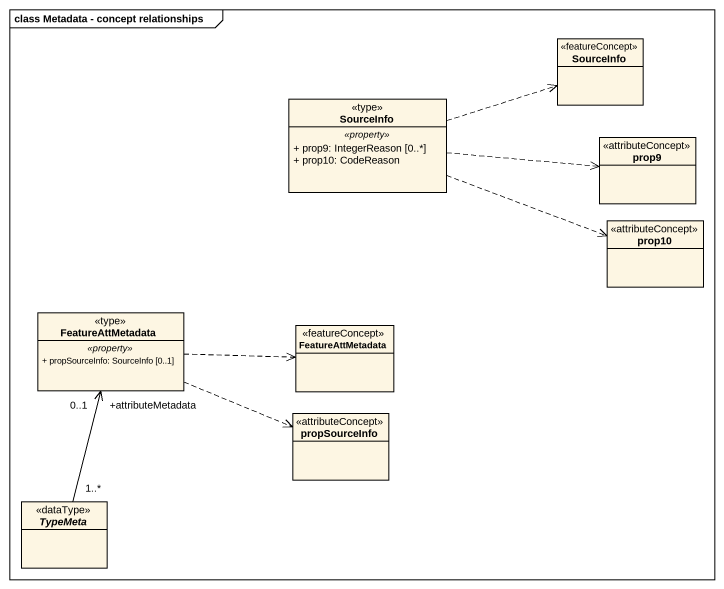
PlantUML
@startuml
mainframe class Metadata - concept relationships
hide circle
hide empty members
skinparam classAttributeIconSize 0
class SourceInfo <<featureConcept>>
class "SourceInfo" as SourceInfo_2 <<type>> {
  .. <<property>> ..
  + prop9: IntegerReason [0..*]
  + prop10: CodeReason
}
class prop9 <<attributeConcept>>
class prop10 <<attributeConcept>>
class FeatureAttMetadata <<type>> {
  .. <<property>> ..
  + propSourceInfo: SourceInfo [0..1]
}
class "FeatureAttMetadata" as FeatureAttMetadata_2 <<featureConcept>>
class propSourceInfo <<attributeConcept>>
abstract class TypeMeta <<dataType>>
SourceInfo_2 .right.> SourceInfo
SourceInfo_2 .right.> prop9
SourceInfo_2 .right.> prop10
FeatureAttMetadata .right.> FeatureAttMetadata_2
FeatureAttMetadata .right.> propSourceInfo
TypeMeta "1..*" -up-> "+attributeMetadata\n0..1" FeatureAttMetadata
@enduml
